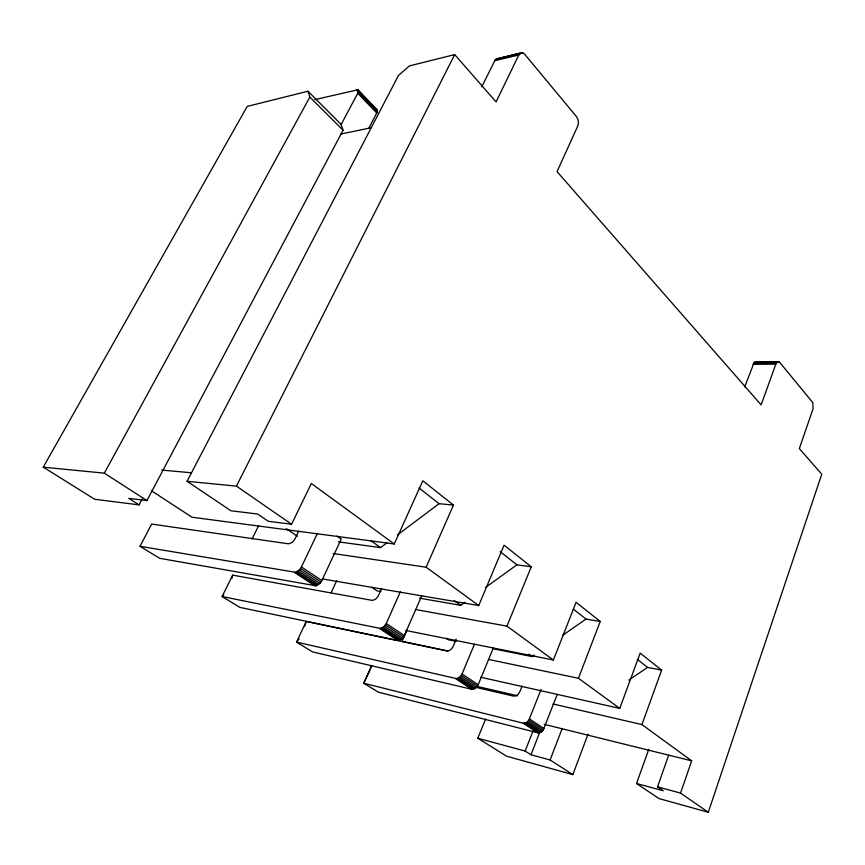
<?xml version="1.0" encoding="UTF-8"?>
<svg xmlns="http://www.w3.org/2000/svg" width="865" height="865" viewBox="0 0 865 865"><rect width="100%" height="100%" fill="white"/><g stroke="black" fill="none" stroke-linecap="round" stroke-linejoin="round"><path stroke-width="1.3" d="M368.76 128.442L377.291 111.866L377.356 110.05L376.253 109.25M341.07 124.668L357.742 93.279L358.445 91.117L357.937 89.776L314.817 99.637M231.809 578.534L232.674 575.128L371.864 600.321C377.951 600.332 379.476 592.601 381.638 588.438M304.642 626.53L306.178 621.481L446.729 650.945C452.86 651.215 454.168 643.236 456.19 639.138M648.804 749.177L636.532 783.495L658.903 798.536L708.284 812.267L821.75 474.193L799.346 448.578L813.035 408.853L812.841 402.647L779.862 362.554L778.446 361.7L754.139 362.522L744.689 386.958M708.284 812.267L680.55 793.097L691.676 760.843L641.938 724.578L552.951 703.969M636.532 783.495L663.228 790.761L657.53 786.869L668.677 755.145M370.88 668.018L371.712 665.672M778.446 361.7L776.975 362.273L775.84 364.122L761.135 404.896L557.06 171.616L577.788 125.922L578.447 122.862L577.993 119.478L576.544 116.689L524.049 53.489L521.692 52.733L495.342 59.599L481.773 86.792M641.938 724.578L661.639 670.126L640.176 653.118L619.751 708.392L480.702 677.241M485.579 719.042L477.804 738.245L506.544 756.172L572.846 774.607L588.027 734.19M572.846 774.607L550.108 759.978L562.174 728.492M619.751 708.392L578.426 678.268L600.245 621.459L576.079 602.299L553.395 660.017L405.89 630.499M550.108 759.978L530.991 754.777L539.782 732.158M371.507 665.672L363.733 683.231L378.275 692.141L537.727 732.785L541.306 731.995L543.307 729.898L557.233 694.433M530.991 754.777L525.152 751.058L532.948 731.109M370.458 669.186L363.733 683.231L523.184 723.194L526.774 722.383L528.807 720.264L541.101 689.383M522.006 686.064C520.546 689.837 518.946 696.66 513.529 696.109L475.674 687.307M553.395 660.017L506.955 626.141L531.283 566.78L504.079 545.21L478.723 605.554L322.418 578.934M306.178 621.481L296.554 642.111L312.546 651.907L471.706 689.254L475.35 688.335L478.194 684.734L493.353 647.863M299.139 638.77L296.554 642.111L456.688 678.636L460.331 676.635L462.051 673.986L474.463 644.209M232.674 575.128L222.1 596.536L239.767 607.36L397.63 640.414L401.349 639.354L404.366 635.548L421.752 595.801M406.961 630.239L402.095 641.343L448.157 650.988M333.198 553.524L426.131 567.213L453.455 505.074L422.823 480.789L394.267 543.977L192.041 517.227L151.386 490.747M223.711 594.936L222.1 596.536L380.665 628.466L384.428 626.282L386.277 623.492L400.322 591.865M331.09 592.817L336.755 580.61M298.663 531.207C296.165 535.554 294.543 543.436 288.272 543.793L151.678 524.06L140.011 546.291L159.625 558.303L316.017 585.81L319.877 583.464L321.845 580.556L341.264 539.036L337.08 536.084M140.011 546.291L295.56 572.306L299.431 569.905L301.431 566.964L317.39 533.402M521.692 52.733L518.805 54.992L496.088 101.919L454.687 54.592L409.426 65.902L398.495 75.417L187.078 481.286L230.944 510.782L257.619 514.015L268.28 521.292L291.591 524.244L311.324 483.492L394.267 543.977M252.083 538.982L258.657 525.661M187.078 481.286L236.437 486.13L454.687 54.592M139.049 504.89L128.809 498.37L146.92 500.565L343.081 130.247L341.015 124.3L307.972 91.236L247.228 106.406L43.25 467.165L94.718 499.267L139.049 504.89L142.152 499.029M43.25 467.165L104.319 473.155L309.843 97.085L307.972 91.236M338.28 541.836L380.546 547.61L386.925 542.82M397.565 534.84L439.052 503.69L453.455 505.074M419.525 598.18L460.742 605.295L465.067 602.181M485.589 587.4L516.924 564.834L531.283 566.78M492.791 648.685L532.029 656.557L534.235 655.032M562.888 635.148L586.027 619.08L600.245 621.459M628.812 680.052L647.604 667.423L661.639 670.126M496.326 58.842L520.568 53.046M499.916 58.355L505.019 57.144M507.571 56.528L522.882 52.884M495.342 59.599L519.584 53.825M494.564 60.755L518.805 54.992M340.756 134.043L370.912 127.804M754.864 362.067L777.689 361.808M775.159 362.003L779.181 361.959M754.139 362.522L776.975 362.273M753.512 363.3L776.348 363.062M753.004 364.338L775.84 364.122M161.744 470.095L191.262 472.744M497.451 58.517L498.64 58.669M380.978 591.541L376.989 590.849L371.615 587.162M415.427 609.49L506.955 626.141M456.169 641.333L448.319 639.754L446.135 638.262M488.952 659.53L578.426 678.268M477.058 686.399L517.627 695.795M544.226 724.329L691.676 760.843M477.804 738.245L525.152 751.058M657.53 786.869L680.55 793.097M104.319 473.155L146.92 500.565M296.846 571.873L317.314 585.389M381.93 628.098L400.073 640.078M457.931 678.311L474.117 689.005M525.563 723.01L540.106 732.612M295.56 572.306L316.017 585.81M380.665 628.466L398.808 640.446M456.688 678.636L472.874 689.318M524.341 723.291L538.884 732.882M294.381 572.327L314.849 585.821M379.486 628.444L397.63 640.414M455.509 678.571L471.706 689.254M523.184 723.194L537.727 732.785M298.166 571.051L318.623 584.589M383.217 627.352L401.349 639.354M459.174 677.63L475.35 688.335M526.774 722.383L541.306 731.995M300.544 568.51L320.969 582.08M385.466 624.962L403.577 636.997M461.315 675.392L477.458 686.129M528.807 720.264L543.307 729.898M299.431 569.905L319.877 583.464M384.428 626.282L402.539 638.305M460.331 676.635L476.496 687.351M527.877 721.442L542.398 731.066M301.431 566.964L321.845 580.556M386.277 623.492L404.366 635.548M462.051 673.986L478.194 684.734M529.488 718.912L543.988 728.568M286.229 528.623L297.344 536.235M236.437 486.13L291.591 524.244M370.761 540.582L380.546 547.61M454.266 600.634L460.742 605.295M528.764 654.21L532.029 656.557M426.131 567.213L478.723 605.554M418.984 487.936L439.052 503.69M500.165 551.675L516.924 564.834M573.387 609.155L586.027 619.08M637.354 659.379L647.604 667.423M309.843 97.085L343.081 130.247M357.256 89.549L372.631 105.498M358.445 91.117L377.475 110.85M356.348 89.625L360.867 94.317M358.24 92.123L377.291 111.866M357.742 93.279L376.805 113.012M357.937 89.776L377.356 110.05"/></g></svg>
